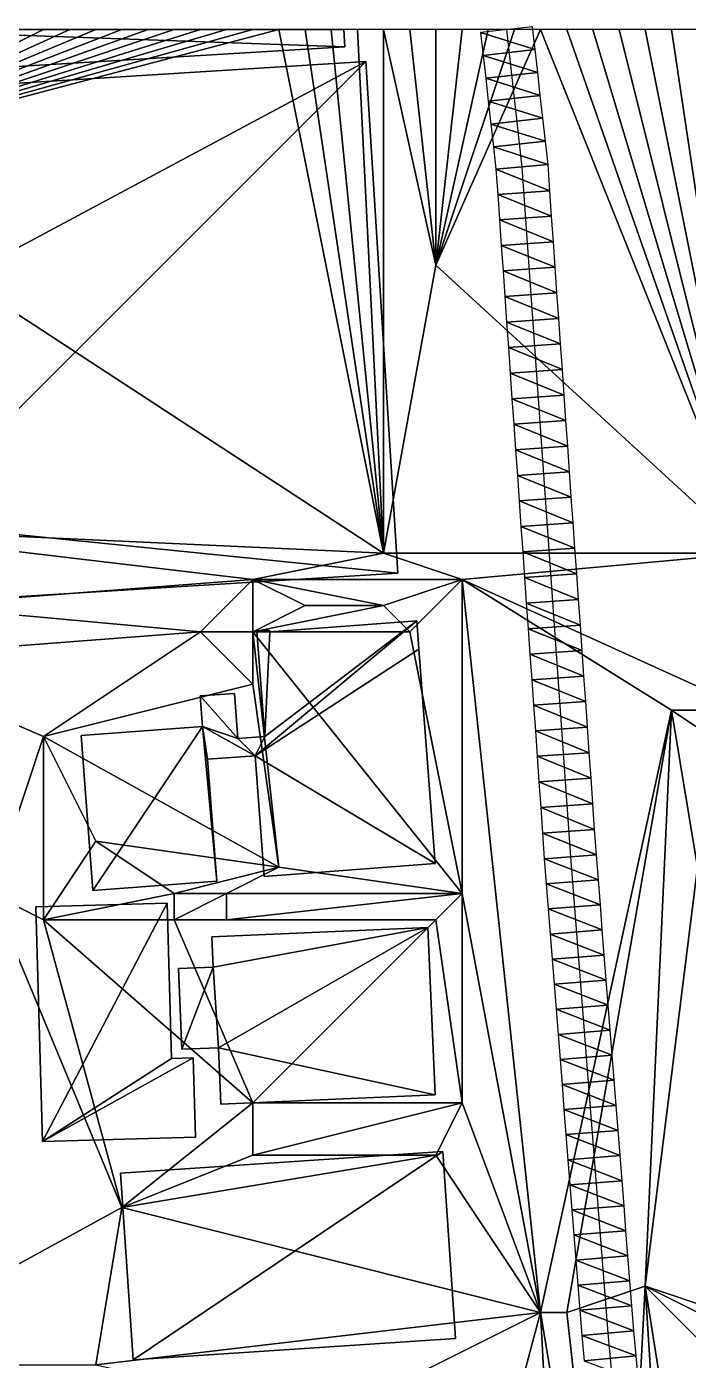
# Model space of a CAD drawing. Header units: metres. Extents: x -1103 to 901, y -902 to 905.
# Drawn here: x -683.3 to -632.7, y 798.3 to 900.2 of the extents above; entities that cross this region are included whole.
import ezdxf

# ---------------------------------------------------------------- set-up
doc = ezdxf.new("R2010")
doc.units = ezdxf.units.M
for name, color, linetype in [('OSM_BUILDING_FOOTPRINTS', 7, 'CONTINUOUS'), ('OSM_BUILDING_ROOFS', 1, 'CONTINUOUS'), ('OSM_BUILDING_WALLS', 8, 'CONTINUOUS'), ('OSM_ROAD_AXES', 2, 'CONTINUOUS'), ('OSM_ROAD_SURFACE', 9, 'CONTINUOUS'), ('OSM_TERRAIN', 3, 'CONTINUOUS')]:
    doc.layers.add(name, color=color, linetype=linetype)

msp = doc.modelspace()

# ---------------------------------------------------------------- linework, layer by layer
at = {"layer": 'OSM_BUILDING_FOOTPRINTS'}
for points in [[(-658.96, 898.68, 10.02), (-659.04, 900, 10.02), (-696.14, 900, 10.02), (-695.92, 896.46, 10.02)], [(-694.88, 895.23, 9.96), (-657.35, 897.57, 9.96), (-654.9, 858.48, 9.96), (-692.43, 856.15, 9.96), (-692.69, 862.28, 9.96), (-699.53, 861.91, 9.96), (-700.11, 861.39, 9.96), (-700.51, 861.86, 9.96), (-700.52, 861.86, 9.96), (-700.52, 861.87, 9.96), (-709.79, 872.68, 9.96), (-703.65, 877.47, 9.96), (-701.23, 874.41, 9.96), (-701.4, 877.43, 9.96), (-693.79, 878.08, 9.96), (-694.88, 895.23, 9.96)], [(-679.12, 846.06, 11.38), (-669.84, 846.76, 11.38), (-670.02, 849.09, 11.38), (-667.39, 849.28, 11.38), (-667.14, 845.84, 11.38), (-665.09, 846, 11.38), (-665.7, 854.05, 11.38), (-664.72, 854.13, 11.38), (-664.7, 853.98, 11.38), (-653.46, 854.82, 11.38), (-653.3, 852.67, 11.38), (-652.06, 836.28, 11.38), (-665.13, 835.3, 11.38), (-665.83, 844.52, 11.38), (-669.46, 844.25, 11.38), (-668.75, 834.94, 11.38), (-678.22, 834.23, 11.38), (-679.12, 846.06, 11.38)], [(-682.58, 832.98, 12.71), (-672.55, 833.26, 12.71), (-672.22, 821.4, 12.71), (-670.55, 821.45, 12.71), (-670.37, 815.38, 12.71), (-682.07, 815.05, 12.71), (-682.58, 832.98, 12.71)], [(-669.12, 830.68, 12.63), (-652.61, 831.4, 12.63), (-652.05, 818.62, 12.63), (-668.44, 817.91, 12.63), (-668.63, 822.21, 12.63), (-671.42, 822.1, 12.63), (-671.69, 828.27, 12.63), (-669.03, 828.38, 12.63), (-669.12, 830.68, 12.63)], [(-676.11, 812.64, 13.15), (-651.47, 814.3, 13.15), (-650.5, 800.01, 13.15), (-675.14, 798.37, 13.15), (-676.11, 812.64, 13.15)]]:
    msp.add_polyline3d(points, close=True, dxfattribs=at)
at = {"layer": 'OSM_BUILDING_ROOFS'}
for points in [[(-696.14, 900, 21.62), (-695.92, 896.46, 21.62), (-658.96, 898.68, 21.62)], [(-696.14, 900, 21.62), (-658.96, 898.68, 21.62), (-659.04, 900, 21.62)], [(-657.35, 897.57, 27.96), (-694.88, 895.23, 27.96), (-693.79, 878.08, 27.96)], [(-692.69, 862.28, 27.96), (-657.35, 897.57, 27.96), (-693.79, 878.08, 27.96)], [(-692.69, 862.28, 27.96), (-654.9, 858.48, 27.96), (-657.35, 897.57, 27.96)], [(-692.69, 862.28, 27.96), (-692.43, 856.15, 27.96), (-654.9, 858.48, 27.96)], [(-665.83, 844.52, 22.98), (-653.3, 852.67, 22.98), (-653.46, 854.82, 22.98)], [(-665.09, 846, 22.98), (-665.83, 844.52, 22.98), (-653.46, 854.82, 22.98)], [(-653.46, 854.82, 22.98), (-664.7, 853.98, 22.98), (-665.09, 846, 22.98)], [(-664.7, 853.98, 22.98), (-664.72, 854.13, 22.98), (-665.7, 854.05, 22.98)], [(-664.7, 853.98, 22.98), (-665.7, 854.05, 22.98), (-665.09, 846, 22.98)], [(-665.83, 844.52, 22.98), (-652.06, 836.28, 22.98), (-653.3, 852.67, 22.98)], [(-667.14, 845.84, 22.98), (-667.39, 849.28, 22.98), (-670.02, 849.09, 22.98)], [(-667.14, 845.84, 22.98), (-670.02, 849.09, 22.98), (-669.84, 846.76, 22.98)], [(-669.84, 846.76, 22.98), (-679.12, 846.06, 22.98), (-678.22, 834.23, 22.98)], [(-669.84, 846.76, 22.98), (-678.22, 834.23, 22.98), (-668.75, 834.94, 22.98)], [(-669.84, 846.76, 22.98), (-668.75, 834.94, 22.98), (-669.46, 844.25, 22.98)], [(-669.84, 846.76, 22.98), (-669.46, 844.25, 22.98), (-665.83, 844.52, 22.98)], [(-667.14, 845.84, 22.98), (-669.84, 846.76, 22.98), (-665.83, 844.52, 22.98)], [(-665.09, 846, 22.98), (-667.14, 845.84, 22.98), (-665.83, 844.52, 22.98)], [(-665.83, 844.52, 22.98), (-665.13, 835.3, 22.98), (-652.06, 836.28, 22.98)], [(-672.55, 833.26, 22.71), (-682.58, 832.98, 22.71), (-682.07, 815.05, 22.71)], [(-682.07, 815.05, 22.71), (-672.22, 821.4, 22.71), (-672.55, 833.26, 22.71)], [(-652.61, 831.4, 21.03), (-669.12, 830.68, 21.03), (-669.03, 828.38, 21.03)], [(-668.63, 822.21, 21.03), (-652.61, 831.4, 21.03), (-669.03, 828.38, 21.03)], [(-668.63, 822.21, 21.03), (-652.05, 818.62, 21.03), (-652.61, 831.4, 21.03)], [(-669.03, 828.38, 21.03), (-671.69, 828.27, 21.03), (-671.42, 822.1, 21.03)], [(-669.03, 828.38, 21.03), (-671.42, 822.1, 21.03), (-668.63, 822.21, 21.03)], [(-668.63, 822.21, 21.03), (-668.44, 817.91, 21.03), (-652.05, 818.62, 21.03)], [(-682.07, 815.05, 22.71), (-670.37, 815.38, 22.71), (-670.55, 821.45, 22.71)], [(-682.07, 815.05, 22.71), (-670.55, 821.45, 22.71), (-672.22, 821.4, 22.71)], [(-651.47, 814.3, 31.16), (-676.11, 812.64, 31.16), (-675.14, 798.37, 31.16)], [(-651.47, 814.3, 31.16), (-675.14, 798.37, 31.16), (-650.5, 800.01, 31.16)]]:
    msp.add_3dface(points, dxfattribs=at)
at = {"layer": 'OSM_BUILDING_WALLS'}
for points in [[(-659.04, 900, 10.02), (-696.14, 900, 10.02), (-696.14, 900, 21.62)], [(-659.04, 900, 10.02), (-696.14, 900, 21.62), (-659.04, 900, 21.62)], [(-658.96, 898.68, 10.02), (-659.04, 900, 10.02), (-659.04, 900, 21.62)], [(-658.96, 898.68, 10.02), (-659.04, 900, 21.62), (-658.96, 898.68, 21.62)], [(-695.92, 896.46, 10.02), (-658.96, 898.68, 10.02), (-658.96, 898.68, 21.62)], [(-695.92, 896.46, 10.02), (-658.96, 898.68, 21.62), (-695.92, 896.46, 21.62)], [(-657.35, 897.57, 9.96), (-694.88, 895.23, 9.96), (-694.88, 895.23, 27.96)], [(-657.35, 897.57, 9.96), (-694.88, 895.23, 27.96), (-657.35, 897.57, 27.96)], [(-654.9, 858.48, 9.96), (-657.35, 897.57, 9.96), (-657.35, 897.57, 27.96)], [(-654.9, 858.48, 9.96), (-657.35, 897.57, 27.96), (-654.9, 858.48, 27.96)], [(-692.43, 856.15, 9.96), (-654.9, 858.48, 9.96), (-654.9, 858.48, 27.96)], [(-692.43, 856.15, 9.96), (-654.9, 858.48, 27.96), (-692.43, 856.15, 27.96)], [(-653.46, 854.82, 11.38), (-664.7, 853.98, 11.38), (-664.7, 853.98, 22.98)], [(-653.46, 854.82, 11.38), (-664.7, 853.98, 22.98), (-653.46, 854.82, 22.98)], [(-653.3, 852.67, 11.38), (-653.46, 854.82, 11.38), (-653.46, 854.82, 22.98)], [(-653.3, 852.67, 11.38), (-653.46, 854.82, 22.98), (-653.3, 852.67, 22.98)], [(-664.72, 854.13, 11.38), (-665.7, 854.05, 11.38), (-665.7, 854.05, 22.98)], [(-664.72, 854.13, 11.38), (-665.7, 854.05, 22.98), (-664.72, 854.13, 22.98)], [(-665.7, 854.05, 11.38), (-665.09, 846, 11.38), (-665.09, 846, 22.98)], [(-665.7, 854.05, 11.38), (-665.09, 846, 22.98), (-665.7, 854.05, 22.98)], [(-664.7, 853.98, 11.38), (-664.72, 854.13, 11.38), (-664.72, 854.13, 22.98)], [(-664.7, 853.98, 11.38), (-664.72, 854.13, 22.98), (-664.7, 853.98, 22.98)], [(-652.06, 836.28, 11.38), (-653.3, 852.67, 11.38), (-653.3, 852.67, 22.98)], [(-652.06, 836.28, 11.38), (-653.3, 852.67, 22.98), (-652.06, 836.28, 22.98)], [(-667.39, 849.28, 11.38), (-670.02, 849.09, 11.38), (-670.02, 849.09, 22.98)], [(-667.39, 849.28, 11.38), (-670.02, 849.09, 22.98), (-667.39, 849.28, 22.98)], [(-670.02, 849.09, 11.38), (-669.84, 846.76, 11.38), (-669.84, 846.76, 22.98)], [(-670.02, 849.09, 11.38), (-669.84, 846.76, 22.98), (-670.02, 849.09, 22.98)], [(-667.14, 845.84, 11.38), (-667.39, 849.28, 11.38), (-667.39, 849.28, 22.98)], [(-667.14, 845.84, 11.38), (-667.39, 849.28, 22.98), (-667.14, 845.84, 22.98)], [(-669.84, 846.76, 11.38), (-679.12, 846.06, 11.38), (-679.12, 846.06, 22.98)], [(-669.84, 846.76, 11.38), (-679.12, 846.06, 22.98), (-669.84, 846.76, 22.98)], [(-679.12, 846.06, 11.38), (-678.22, 834.23, 11.38), (-678.22, 834.23, 22.98)], [(-679.12, 846.06, 11.38), (-678.22, 834.23, 22.98), (-679.12, 846.06, 22.98)], [(-665.09, 846, 11.38), (-667.14, 845.84, 11.38), (-667.14, 845.84, 22.98)], [(-665.09, 846, 11.38), (-667.14, 845.84, 22.98), (-665.09, 846, 22.98)], [(-669.46, 844.25, 11.38), (-665.83, 844.52, 11.38), (-665.83, 844.52, 22.98)], [(-669.46, 844.25, 11.38), (-665.83, 844.52, 22.98), (-669.46, 844.25, 22.98)], [(-668.75, 834.94, 11.38), (-669.46, 844.25, 11.38), (-669.46, 844.25, 22.98)], [(-668.75, 834.94, 11.38), (-669.46, 844.25, 22.98), (-668.75, 834.94, 22.98)], [(-665.83, 844.52, 11.38), (-665.13, 835.3, 11.38), (-665.13, 835.3, 22.98)], [(-665.83, 844.52, 11.38), (-665.13, 835.3, 22.98), (-665.83, 844.52, 22.98)], [(-665.13, 835.3, 11.38), (-652.06, 836.28, 11.38), (-652.06, 836.28, 22.98)], [(-665.13, 835.3, 11.38), (-652.06, 836.28, 22.98), (-665.13, 835.3, 22.98)], [(-678.22, 834.23, 11.38), (-668.75, 834.94, 11.38), (-668.75, 834.94, 22.98)], [(-678.22, 834.23, 11.38), (-668.75, 834.94, 22.98), (-678.22, 834.23, 22.98)], [(-672.55, 833.26, 12.71), (-682.58, 832.98, 12.71), (-682.58, 832.98, 22.71)], [(-672.55, 833.26, 12.71), (-682.58, 832.98, 22.71), (-672.55, 833.26, 22.71)], [(-682.58, 832.98, 12.71), (-682.07, 815.05, 12.71), (-682.07, 815.05, 22.71)], [(-682.58, 832.98, 12.71), (-682.07, 815.05, 22.71), (-682.58, 832.98, 22.71)], [(-672.22, 821.4, 12.71), (-672.55, 833.26, 12.71), (-672.55, 833.26, 22.71)], [(-672.22, 821.4, 12.71), (-672.55, 833.26, 22.71), (-672.22, 821.4, 22.71)], [(-652.61, 831.4, 12.63), (-669.12, 830.68, 12.63), (-669.12, 830.68, 21.03)], [(-652.61, 831.4, 12.63), (-669.12, 830.68, 21.03), (-652.61, 831.4, 21.03)], [(-652.05, 818.62, 12.63), (-652.61, 831.4, 12.63), (-652.61, 831.4, 21.03)], [(-652.05, 818.62, 12.63), (-652.61, 831.4, 21.03), (-652.05, 818.62, 21.03)], [(-669.12, 830.68, 12.63), (-669.03, 828.38, 12.63), (-669.03, 828.38, 21.03)], [(-669.12, 830.68, 12.63), (-669.03, 828.38, 21.03), (-669.12, 830.68, 21.03)], [(-669.03, 828.38, 12.63), (-671.69, 828.27, 12.63), (-671.69, 828.27, 21.03)], [(-669.03, 828.38, 12.63), (-671.69, 828.27, 21.03), (-669.03, 828.38, 21.03)], [(-671.69, 828.27, 12.63), (-671.42, 822.1, 12.63), (-671.42, 822.1, 21.03)], [(-671.69, 828.27, 12.63), (-671.42, 822.1, 21.03), (-671.69, 828.27, 21.03)], [(-671.42, 822.1, 12.63), (-668.63, 822.21, 12.63), (-668.63, 822.21, 21.03)], [(-671.42, 822.1, 12.63), (-668.63, 822.21, 21.03), (-671.42, 822.1, 21.03)], [(-668.63, 822.21, 12.63), (-668.44, 817.91, 12.63), (-668.44, 817.91, 21.03)], [(-668.63, 822.21, 12.63), (-668.44, 817.91, 21.03), (-668.63, 822.21, 21.03)], [(-670.55, 821.45, 12.71), (-672.22, 821.4, 12.71), (-672.22, 821.4, 22.71)], [(-670.55, 821.45, 12.71), (-672.22, 821.4, 22.71), (-670.55, 821.45, 22.71)], [(-670.37, 815.38, 12.71), (-670.55, 821.45, 12.71), (-670.55, 821.45, 22.71)], [(-670.37, 815.38, 12.71), (-670.55, 821.45, 22.71), (-670.37, 815.38, 22.71)], [(-668.44, 817.91, 12.63), (-652.05, 818.62, 12.63), (-652.05, 818.62, 21.03)], [(-668.44, 817.91, 12.63), (-652.05, 818.62, 21.03), (-668.44, 817.91, 21.03)], [(-682.07, 815.05, 12.71), (-670.37, 815.38, 12.71), (-670.37, 815.38, 22.71)], [(-682.07, 815.05, 12.71), (-670.37, 815.38, 22.71), (-682.07, 815.05, 22.71)], [(-651.47, 814.3, 13.15), (-676.11, 812.64, 13.15), (-676.11, 812.64, 31.16)], [(-651.47, 814.3, 13.15), (-676.11, 812.64, 31.16), (-651.47, 814.3, 31.16)], [(-650.5, 800.01, 13.15), (-651.47, 814.3, 13.15), (-651.47, 814.3, 31.16)], [(-650.5, 800.01, 13.15), (-651.47, 814.3, 31.16), (-650.5, 800.01, 31.16)], [(-676.11, 812.64, 13.15), (-675.14, 798.37, 13.15), (-675.14, 798.37, 31.16)], [(-676.11, 812.64, 13.15), (-675.14, 798.37, 31.16), (-676.11, 812.64, 31.16)], [(-675.14, 798.37, 13.15), (-650.5, 800.01, 13.15), (-650.5, 800.01, 31.16)], [(-675.14, 798.37, 13.15), (-650.5, 800.01, 31.16), (-675.14, 798.37, 31.16)]]:
    msp.add_3dface(points, dxfattribs=at)
at = {"layer": 'OSM_ROAD_AXES'}
msp.add_polyline3d([(-646.6, 900, 12), (-645.43, 889.5, 11.85), (-641.72, 836.81, 13.28), (-638.86, 800.41, 14.53), (-636.04, 769.67, 14.3), (-634.75, 755.49, 14.26), (-634.98, 735.16, 14.58), (-635.19, 717.28, 14.93), (-636.43, 702.02, 15.03), (-636.81, 697.33, 14.87), (-639.25, 672.01, 12.81), (-644.37, 639.92, 9.93)], dxfattribs=at)
at = {"layer": 'OSM_ROAD_SURFACE'}
for points in [[(-648.58, 899.78, 12.04), (-644.41, 898.47, 12.02), (-644.61, 900.22, 12.04)], [(-648.58, 899.78, 12.04), (-648.39, 898.03, 12), (-644.41, 898.47, 12.02)], [(-648.39, 898.03, 12), (-644.22, 896.72, 12.01), (-644.41, 898.47, 12.02)], [(-648.39, 898.03, 12), (-648.19, 896.28, 11.96), (-644.22, 896.72, 12.01)], [(-648.19, 896.28, 11.96), (-644.02, 894.97, 11.99), (-644.22, 896.72, 12.01)], [(-648.19, 896.28, 11.96), (-648, 894.53, 11.92), (-644.02, 894.97, 11.99)], [(-648, 894.53, 11.92), (-643.83, 893.22, 11.98), (-644.02, 894.97, 11.99)], [(-648, 894.53, 11.92), (-647.8, 892.78, 11.88), (-643.83, 893.22, 11.98)], [(-647.8, 892.78, 11.88), (-643.63, 891.48, 11.97), (-643.83, 893.22, 11.98)], [(-647.8, 892.78, 11.88), (-647.61, 891.03, 11.85), (-643.63, 891.48, 11.97)], [(-647.61, 891.03, 11.85), (-643.43, 889.68, 11.96), (-643.63, 891.48, 11.97)], [(-647.61, 891.03, 11.85), (-647.42, 889.33, 11.84), (-643.43, 889.68, 11.96)], [(-647.42, 889.33, 11.84), (-643.29, 887.69, 11.94), (-643.43, 889.68, 11.96)], [(-647.42, 889.33, 11.84), (-647.28, 887.41, 11.82), (-643.29, 887.69, 11.94)], [(-647.28, 887.41, 11.82), (-643.16, 885.74, 11.93), (-643.29, 887.69, 11.94)], [(-647.28, 887.41, 11.82), (-647.15, 885.46, 11.81), (-643.16, 885.74, 11.93)], [(-647.15, 885.46, 11.81), (-643.02, 883.79, 11.91), (-643.16, 885.74, 11.93)], [(-647.15, 885.46, 11.81), (-647.01, 883.51, 11.79), (-643.02, 883.79, 11.91)], [(-647.01, 883.51, 11.79), (-642.88, 881.84, 11.9), (-643.02, 883.79, 11.91)], [(-647.01, 883.51, 11.79), (-646.87, 881.56, 11.78), (-642.88, 881.84, 11.9)], [(-646.87, 881.56, 11.78), (-642.75, 879.89, 11.88), (-642.88, 881.84, 11.9)], [(-646.87, 881.56, 11.78), (-646.74, 879.61, 11.76), (-642.75, 879.89, 11.88)], [(-646.74, 879.61, 11.76), (-642.61, 877.93, 11.87), (-642.75, 879.89, 11.88)], [(-646.74, 879.61, 11.76), (-646.6, 877.65, 11.75), (-642.61, 877.93, 11.87)], [(-646.6, 877.65, 11.75), (-642.47, 875.98, 11.85), (-642.61, 877.93, 11.87)], [(-646.6, 877.65, 11.75), (-646.46, 875.7, 11.77), (-642.47, 875.98, 11.85)], [(-646.46, 875.7, 11.77), (-642.33, 874.03, 11.84), (-642.47, 875.98, 11.85)], [(-646.46, 875.7, 11.77), (-646.32, 873.75, 11.81), (-642.33, 874.03, 11.84)], [(-646.32, 873.75, 11.81), (-642.2, 872.08, 11.85), (-642.33, 874.03, 11.84)], [(-646.32, 873.75, 11.81), (-646.19, 871.8, 11.85), (-642.2, 872.08, 11.85)], [(-646.19, 871.8, 11.85), (-642.06, 870.13, 11.89), (-642.2, 872.08, 11.85)], [(-646.19, 871.8, 11.85), (-646.05, 869.85, 11.89), (-642.06, 870.13, 11.89)], [(-646.05, 869.85, 11.89), (-641.92, 868.17, 11.93), (-642.06, 870.13, 11.89)], [(-646.05, 869.85, 11.89), (-645.91, 867.89, 11.93), (-641.92, 868.17, 11.93)], [(-645.91, 867.89, 11.93), (-641.78, 866.22, 11.97), (-641.92, 868.17, 11.93)], [(-645.91, 867.89, 11.93), (-645.77, 865.94, 11.97), (-641.78, 866.22, 11.97)], [(-645.77, 865.94, 11.97), (-641.65, 864.27, 12.01), (-641.78, 866.22, 11.97)], [(-645.77, 865.94, 11.97), (-645.64, 863.99, 12.01), (-641.65, 864.27, 12.01)], [(-645.64, 863.99, 12.01), (-641.51, 862.32, 12.05), (-641.65, 864.27, 12.01)], [(-645.64, 863.99, 12.01), (-645.5, 862.04, 12.05), (-641.51, 862.32, 12.05)], [(-645.5, 862.04, 12.05), (-641.37, 860.37, 12.09), (-641.51, 862.32, 12.05)], [(-645.5, 862.04, 12.05), (-645.36, 860.09, 12.09), (-641.37, 860.37, 12.09)], [(-645.36, 860.09, 12.09), (-641.24, 858.42, 12.25), (-641.37, 860.37, 12.09)], [(-645.36, 860.09, 12.09), (-645.23, 858.14, 12.27), (-641.24, 858.42, 12.25)], [(-645.23, 858.14, 12.27), (-641.1, 856.47, 12.36), (-641.24, 858.42, 12.25)], [(-645.23, 858.14, 12.27), (-645.09, 856.18, 12.38), (-641.1, 856.47, 12.36)], [(-645.09, 856.18, 12.38), (-640.96, 854.51, 12.47), (-641.1, 856.47, 12.36)], [(-645.09, 856.18, 12.38), (-644.95, 854.23, 12.47), (-640.96, 854.51, 12.47)], [(-644.95, 854.23, 12.47), (-640.83, 852.56, 12.55), (-640.96, 854.51, 12.47)], [(-644.95, 854.23, 12.47), (-644.82, 852.28, 12.57), (-640.83, 852.56, 12.55)], [(-644.82, 852.28, 12.57), (-640.69, 850.61, 12.64), (-640.83, 852.56, 12.55)], [(-644.82, 852.28, 12.57), (-644.68, 850.33, 12.66), (-640.69, 850.61, 12.64)], [(-644.68, 850.33, 12.66), (-640.55, 848.66, 12.74), (-640.69, 850.61, 12.64)], [(-644.68, 850.33, 12.66), (-644.54, 848.38, 12.76), (-640.55, 848.66, 12.74)], [(-644.54, 848.38, 12.76), (-640.41, 846.71, 12.84), (-640.55, 848.66, 12.74)], [(-644.54, 848.38, 12.76), (-644.4, 846.43, 12.86), (-640.41, 846.71, 12.84)], [(-644.4, 846.43, 12.86), (-640.28, 844.75, 12.93), (-640.41, 846.71, 12.84)], [(-644.4, 846.43, 12.86), (-644.27, 844.48, 12.96), (-640.28, 844.75, 12.93)], [(-644.27, 844.48, 12.96), (-640.14, 842.8, 13.03), (-640.28, 844.75, 12.93)], [(-644.27, 844.48, 12.96), (-644.13, 842.52, 13.05), (-640.14, 842.8, 13.03)], [(-644.13, 842.52, 13.05), (-640, 840.85, 13.13), (-640.14, 842.8, 13.03)], [(-644.13, 842.52, 13.05), (-643.99, 840.57, 13.15), (-640, 840.85, 13.13)], [(-643.99, 840.57, 13.15), (-639.87, 838.9, 13.22), (-640, 840.85, 13.13)], [(-643.99, 840.57, 13.15), (-643.86, 838.62, 13.25), (-639.87, 838.9, 13.22)], [(-643.86, 838.62, 13.25), (-639.73, 836.96, 13.32), (-639.87, 838.9, 13.22)], [(-643.86, 838.62, 13.25), (-643.72, 836.66, 13.35), (-639.73, 836.96, 13.32)], [(-643.72, 836.66, 13.35), (-639.58, 835.05, 13.42), (-639.73, 836.96, 13.32)], [(-643.72, 836.66, 13.35), (-643.57, 834.74, 13.44), (-639.58, 835.05, 13.42)], [(-643.57, 834.74, 13.44), (-639.43, 833.13, 13.51), (-639.58, 835.05, 13.42)], [(-643.57, 834.74, 13.44), (-643.41, 832.82, 13.54), (-639.43, 833.13, 13.51)], [(-643.41, 832.82, 13.54), (-639.28, 831.22, 13.61), (-639.43, 833.13, 13.51)], [(-643.41, 832.82, 13.54), (-643.26, 830.9, 13.63), (-639.28, 831.22, 13.61)], [(-643.26, 830.9, 13.63), (-639.13, 829.3, 13.7), (-639.28, 831.22, 13.61)], [(-643.26, 830.9, 13.63), (-643.11, 828.99, 13.73), (-639.13, 829.3, 13.7)], [(-643.11, 828.99, 13.73), (-638.98, 827.39, 13.8), (-639.13, 829.3, 13.7)], [(-643.11, 828.99, 13.73), (-642.96, 827.07, 13.82), (-638.98, 827.39, 13.8)], [(-642.96, 827.07, 13.82), (-638.83, 825.47, 13.88), (-638.98, 827.39, 13.8)], [(-642.96, 827.07, 13.82), (-642.81, 825.16, 13.92), (-638.83, 825.47, 13.88)], [(-642.81, 825.16, 13.92), (-638.67, 823.56, 13.88), (-638.83, 825.47, 13.88)], [(-642.81, 825.16, 13.92), (-642.66, 823.24, 14.01), (-638.67, 823.56, 13.88)], [(-642.66, 823.24, 14.01), (-638.52, 821.64, 13.88), (-638.67, 823.56, 13.88)], [(-642.66, 823.24, 14.01), (-642.51, 821.33, 14.11), (-638.52, 821.64, 13.88)], [(-642.51, 821.33, 14.11), (-638.37, 819.73, 13.95), (-638.52, 821.64, 13.88)], [(-642.51, 821.33, 14.11), (-642.36, 819.41, 14.21), (-638.37, 819.73, 13.95)], [(-642.36, 819.41, 14.21), (-638.22, 817.81, 14.02), (-638.37, 819.73, 13.95)], [(-642.36, 819.41, 14.21), (-642.21, 817.5, 14.3), (-638.22, 817.81, 14.02)], [(-642.21, 817.5, 14.3), (-638.07, 815.89, 14.09), (-638.22, 817.81, 14.02)], [(-642.21, 817.5, 14.3), (-642.06, 815.58, 14.4), (-638.07, 815.89, 14.09)], [(-642.06, 815.58, 14.4), (-637.92, 813.98, 14.15), (-638.07, 815.89, 14.09)], [(-642.06, 815.58, 14.4), (-641.91, 813.66, 14.49), (-637.92, 813.98, 14.15)], [(-641.91, 813.66, 14.49), (-637.77, 812.06, 14.22), (-637.92, 813.98, 14.15)], [(-641.91, 813.66, 14.49), (-641.76, 811.75, 14.56), (-637.77, 812.06, 14.22)], [(-641.76, 811.75, 14.56), (-637.62, 810.15, 14.29), (-637.77, 812.06, 14.22)], [(-641.76, 811.75, 14.56), (-641.61, 809.83, 14.56), (-637.62, 810.15, 14.29)], [(-641.61, 809.83, 14.56), (-637.47, 808.23, 14.36), (-637.62, 810.15, 14.29)], [(-641.61, 809.83, 14.56), (-641.46, 807.92, 14.55), (-637.47, 808.23, 14.36)], [(-641.46, 807.92, 14.55), (-637.32, 806.32, 14.43), (-637.47, 808.23, 14.36)], [(-641.46, 807.92, 14.55), (-641.3, 806, 14.55), (-637.32, 806.32, 14.43)], [(-641.3, 806, 14.55), (-637.17, 804.4, 14.5), (-637.32, 806.32, 14.43)], [(-641.3, 806, 14.55), (-641.15, 804.09, 14.62), (-637.17, 804.4, 14.5)], [(-641.15, 804.09, 14.62), (-637.02, 802.49, 14.52), (-637.17, 804.4, 14.5)], [(-641.15, 804.09, 14.62), (-641, 802.17, 14.68), (-637.02, 802.49, 14.52)], [(-641, 802.17, 14.68), (-636.87, 800.58, 14.5), (-637.02, 802.49, 14.52)], [(-641, 802.17, 14.68), (-640.85, 800.24, 14.66), (-636.87, 800.58, 14.5)], [(-640.85, 800.24, 14.66), (-636.69, 798.67, 14.48), (-636.87, 800.58, 14.5)], [(-640.85, 800.24, 14.66), (-640.67, 798.31, 14.65), (-636.69, 798.67, 14.48)], [(-640.67, 798.31, 14.65), (-636.51, 796.75, 14.46), (-636.69, 798.67, 14.48)]]:
    msp.add_3dface(points, dxfattribs=at)
at = {"layer": 'OSM_TERRAIN'}
for points in [[(-702, 890, 12.12), (-682, 900, 12.04), (-684, 900, 12.04)], [(-702, 890, 12.12), (-680, 900, 12.04), (-682, 900, 12.04)], [(-702, 890, 12.12), (-678, 900, 12.04), (-680, 900, 12.04)], [(-702, 890, 12.12), (-676, 900, 12.04), (-678, 900, 12.04)], [(-702, 890, 12.12), (-674, 900, 12.04), (-676, 900, 12.04)], [(-702, 890, 12.12), (-672, 900, 12.04), (-674, 900, 12.04)], [(-702, 890, 12.12), (-670, 900, 12.04), (-672, 900, 12.04)], [(-702, 890, 12.12), (-668, 900, 12.04), (-670, 900, 12.04)], [(-702, 890, 12.12), (-666, 900, 12.04), (-668, 900, 12.04)], [(-702, 890, 12.12), (-656, 860, 12.02), (-664, 900, 12.03)], [(-702, 890, 12.12), (-664, 900, 12.03), (-666, 900, 12.04)], [(-656, 860, 12.02), (-662, 900, 12.03), (-664, 900, 12.03)], [(-656, 860, 12.02), (-660, 900, 12.03), (-662, 900, 12.03)], [(-656, 860, 12.02), (-658, 900, 12.03), (-660, 900, 12.03)], [(-656, 860, 12.02), (-656, 900, 12.03), (-658, 900, 12.03)], [(-656, 860, 12.02), (-652, 882, 11.58), (-656, 900, 12.03)], [(-656, 900, 12.03), (-652, 882, 11.58), (-654, 900, 12.03)], [(-654, 900, 12.03), (-652, 882, 11.58), (-652, 900, 12.02)], [(-652, 882, 11.58), (-628, 860, 12.08), (-644, 900, 11.99)], [(-652, 882, 11.58), (-644, 900, 11.99), (-646, 900, 12)], [(-652, 882, 11.58), (-650, 900, 12.01), (-652, 900, 12.02)], [(-652, 882, 11.58), (-648, 900, 12), (-650, 900, 12.01)], [(-652, 882, 11.58), (-646, 900, 12), (-648, 900, 12)], [(-644, 900, 11.99), (-628, 860, 12.08), (-642, 900, 12)], [(-642, 900, 12), (-628, 860, 12.08), (-640, 900, 12)], [(-628, 860, 12.08), (-638, 900, 12), (-640, 900, 12)], [(-628, 860, 12.08), (-636, 900, 12), (-638, 900, 12)], [(-628, 860, 12.08), (-634, 900, 12), (-636, 900, 12)], [(-628, 860, 12.08), (-632, 900, 12), (-634, 900, 12)], [(-700, 862, 12.02), (-656, 860, 12.02), (-702, 890, 12.12)], [(-656, 860, 12.02), (-628, 860, 12.08), (-652, 882, 11.58)], [(-692, 856, 12.06), (-666, 858, 12.03), (-700, 862, 12.02)], [(-700, 862, 12.02), (-666, 858, 12.03), (-656, 860, 12.02)], [(-666, 858, 12.03), (-650, 858, 12.24), (-656, 860, 12.02)], [(-656, 860, 12.02), (-650, 858, 12.24), (-628, 860, 12.08)], [(-650, 858, 12.24), (-628, 848, 12.76), (-628, 860, 12.08)], [(-670, 854, 12.69), (-666, 858, 12.03), (-692, 856, 12.06)], [(-670, 854, 12.69), (-666, 854, 13.55), (-666, 858, 12.03)], [(-666, 854, 13.55), (-662, 856, 13.02), (-666, 858, 12.03)], [(-662, 856, 13.02), (-656, 856, 13.17), (-666, 858, 12.03)], [(-656, 856, 13.17), (-650, 858, 12.24), (-666, 858, 12.03)], [(-654, 854, 13.62), (-650, 858, 12.24), (-656, 856, 13.17)], [(-650, 834, 13.83), (-650, 858, 12.24), (-654, 854, 13.62)], [(-644, 802, 15.03), (-650, 858, 12.24), (-650, 834, 13.83)], [(-644, 802, 15.03), (-634, 848, 12.71), (-650, 858, 12.24)], [(-634, 848, 12.71), (-628, 848, 12.76), (-650, 858, 12.24)], [(-692, 856, 12.06), (-696, 852, 13.39), (-670, 854, 12.69)], [(-666, 854, 13.55), (-656, 856, 13.17), (-662, 856, 13.02)], [(-666, 854, 13.55), (-654, 854, 13.62), (-656, 856, 13.17)], [(-682, 846, 13.63), (-670, 854, 12.69), (-696, 852, 13.39)], [(-682, 846, 13.63), (-666, 850, 13.55), (-670, 854, 12.69)], [(-666, 850, 13.55), (-666, 854, 13.55), (-670, 854, 12.69)], [(-666, 850, 13.55), (-664, 836, 13.62), (-666, 854, 13.55)], [(-664, 836, 13.62), (-650, 834, 13.83), (-666, 854, 13.55)], [(-650, 834, 13.83), (-654, 854, 13.62), (-666, 854, 13.55)], [(-686, 834, 14.39), (-682, 846, 13.63), (-696, 852, 13.39)], [(-664, 836, 13.62), (-666, 850, 13.55), (-682, 846, 13.63)], [(-642, 802, 14.67), (-634, 848, 12.71), (-644, 802, 15.03)], [(-642, 802, 14.67), (-636, 804, 14.43), (-634, 848, 12.71)], [(-634, 848, 12.71), (-636, 804, 14.43), (-632, 836, 13.12)], [(-634, 848, 12.71), (-632, 836, 13.12), (-628, 844, 12.88)], [(-628, 844, 12.88), (-628, 848, 12.76), (-634, 848, 12.71)], [(-682, 832, 14.89), (-682, 846, 13.63), (-686, 834, 14.39)], [(-682, 832, 14.89), (-678, 838, 13.62), (-682, 846, 13.63)], [(-678, 838, 13.62), (-664, 836, 13.62), (-682, 846, 13.63)], [(-682, 832, 14.89), (-672, 834, 14.63), (-678, 838, 13.62)], [(-672, 834, 14.63), (-664, 836, 13.62), (-678, 838, 13.62)], [(-672, 834, 14.63), (-668, 834, 13.88), (-664, 836, 13.62)], [(-668, 834, 13.88), (-650, 834, 13.83), (-664, 836, 13.62)], [(-636, 804, 14.43), (-630, 802, 13.34), (-632, 836, 13.12)], [(-698, 798, 13.79), (-676, 810, 15.34), (-686, 834, 14.39)], [(-676, 810, 15.34), (-682, 832, 14.89), (-686, 834, 14.39)], [(-672, 832, 14.81), (-672, 834, 14.63), (-682, 832, 14.89)], [(-672, 832, 14.81), (-668, 834, 13.88), (-672, 834, 14.63)], [(-672, 832, 14.81), (-668, 832, 14.43), (-668, 834, 13.88)], [(-668, 832, 14.43), (-650, 834, 13.83), (-668, 834, 13.88)], [(-668, 832, 14.43), (-652, 832, 14.59), (-650, 834, 13.83)], [(-650, 818, 14.71), (-650, 834, 13.83), (-652, 832, 14.59)], [(-650, 818, 14.71), (-644, 802, 15.03), (-650, 834, 13.83)], [(-676, 810, 15.34), (-666, 818, 14.75), (-682, 832, 14.89)], [(-666, 818, 14.75), (-672, 832, 14.81), (-682, 832, 14.89)], [(-666, 818, 14.75), (-652, 832, 14.59), (-672, 832, 14.81)], [(-672, 832, 14.81), (-652, 832, 14.59), (-668, 832, 14.43)], [(-666, 818, 14.75), (-650, 818, 14.71), (-652, 832, 14.59)], [(-676, 810, 15.34), (-666, 814, 15.35), (-666, 818, 14.75)], [(-666, 814, 15.35), (-652, 814, 15.34), (-650, 818, 14.71)], [(-666, 814, 15.35), (-650, 818, 14.71), (-666, 818, 14.75)], [(-652, 814, 15.34), (-644, 802, 15.03), (-650, 818, 14.71)], [(-676, 810, 15.34), (-644, 802, 15.03), (-652, 814, 15.34)], [(-676, 810, 15.34), (-652, 814, 15.34), (-666, 814, 15.35)], [(-678, 798, 15.21), (-676, 810, 15.34), (-698, 798, 13.79)], [(-678, 798, 15.21), (-644, 802, 15.03), (-676, 810, 15.34)], [(-638, 766, 14.31), (-636, 804, 14.43), (-642, 802, 14.67)], [(-638, 766, 14.31), (-634, 772, 14.29), (-636, 804, 14.43)], [(-634, 772, 14.29), (-630, 766, 13.67), (-636, 804, 14.43)], [(-630, 766, 13.67), (-628, 796, 13.44), (-636, 804, 14.43)], [(-636, 804, 14.43), (-628, 796, 13.44), (-628, 800, 12.4)], [(-636, 804, 14.43), (-628, 800, 12.4), (-630, 802, 13.34)], [(-678, 798, 15.21), (-660, 794, 15.9), (-644, 802, 15.03)], [(-652, 772, 15.48), (-644, 802, 15.03), (-660, 794, 15.9)], [(-652, 772, 15.48), (-642, 764, 14.91), (-644, 802, 15.03)], [(-642, 764, 14.91), (-638, 766, 14.31), (-644, 802, 15.03)], [(-644, 802, 15.03), (-638, 766, 14.31), (-642, 802, 14.67)]]:
    msp.add_3dface(points, dxfattribs=at)

doc.saveas('drawing.dxf')
